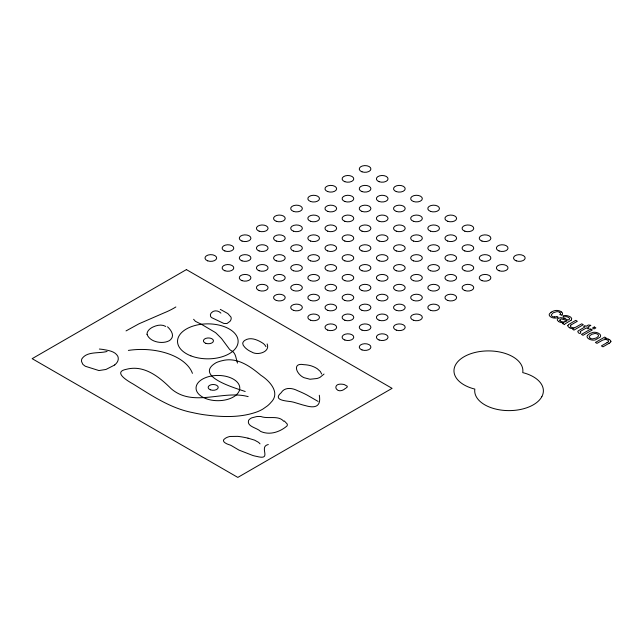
<?xml version="1.0" encoding="UTF-8"?>
<svg xmlns="http://www.w3.org/2000/svg" width="643" height="643" viewBox="0 0 643 643"><rect width="100%" height="100%" fill="white"/><g stroke="black" fill="none" stroke-linecap="round" stroke-linejoin="round"><path stroke-width="0.96" d="M319.298 395.26C321.347 406.689 315.046 408.554 305.176 405.556A42.141 24.33 0 0 1 302.604 404.905L293.771 402.245A28.332 16.356 0 0 0 291.271 401.698C286.288 400.878 272.286 400.34 281.128 392.777C284.745 386.829 292.284 387.898 297.596 390.687A92.053 53.144 0 0 1 307.113 395.099L318.108 401.425M324.04 374.041L320.013 377.369A14.99 8.656 0 0 1 316.951 378.51L309.998 379.249L304.051 377.69A16.517 9.541 0 0 1 300.201 375.102C295.024 370.264 294.277 362.7 303.954 364.685A19.644 11.341 0 0 1 306.558 364.894L307.161 364.975A16.935 9.782 0 0 1 311.927 366.1L313.76 366.831A23.381 13.503 0 0 1 317.433 368.857L320.367 371.525L321.669 374.041M561.829 315.094L559.796 314.588A3.319 1.921 0 0 0 559.828 312.265M571.41 319.997C573.275 317.023 567.311 315.319 565.036 315.496A5.578 3.215 0 0 0 562.898 316.018L564.216 317.015A5.152 2.974 0 0 1 565.237 316.742L565.51 316.702A2.242 1.294 0 0 1 566.612 316.694L568.002 317.176A7.796 4.501 0 0 1 568.557 317.481L569.465 318.245A2.628 1.519 0 0 1 569.674 318.743A1.487 0.86 0 0 1 569.634 318.992L568.38 319.997L567.488 319.748A29.441 16.999 0 0 1 564.996 318.703M580.291 331.499C582.044 334.071 578.137 334.239 577.768 331.346A1.575 0.908 0 0 1 577.88 331.201L578.346 330.824A17.361 10.023 0 0 1 579.472 330.116L584.825 327.022L583.667 326.355L584.897 325.647L586.054 326.314L588.353 324.988L590.869 325.342L587.622 327.223L589.205 328.139L587.975 328.846L586.392 327.93L580.95 331.073A7.25 4.188 0 0 0 580.283 331.499M114.767 364.967L105.966 369.46L98.918 370.553L85.294 366.253L82.883 364.404L81.597 361.647A16.806 9.701 0 0 1 81.822 358.955C86.861 351.022 98.99 353.698 107.068 351.456M570.815 325.101C568.91 327.174 573.387 328.227 574.874 327.528A8.375 4.839 0 0 0 576.699 326.676L581.714 323.815L583.289 324.723L573.982 330.1L572.575 329.28L573.942 328.493L572.35 328.533A4.589 2.652 0 0 1 570.389 328.155L569.891 327.946M345.379 388.412C343.121 390.663 338.58 392.158 336.418 389.015A8.962 5.168 0 0 1 335.895 386.861C336.329 384.369 339.351 384.024 341.417 384.16A9.275 5.353 0 0 1 344.302 384.578L347.284 386.242L347.172 387.126L345.974 388.075M551.107 312.209L549.419 313.921A5.313 3.062 0 0 0 549.235 314.612A5.385 3.111 0 0 0 549.902 316.235L550.617 316.822A7.652 4.421 0 0 0 551.252 317.208A5.377 3.102 0 0 0 557.208 317.811C559.434 317.457 556.862 315.866 555.697 316.79A3.102 1.792 0 0 1 554.459 316.919M609.194 343.233L602.973 346.834L601.398 345.918L607.056 342.655M570.51 320.6L565.398 323.646A3.962 2.291 0 0 0 565.245 323.759A4.991 2.885 0 0 0 564.53 324.635L562.882 323.686M126.036 330.92L139.001 323.783L164.198 312.836A73.342 42.342 0 0 0 175.861 306.968M564.9 321.781L565.109 321.725A7.025 4.059 0 0 0 566.515 321.058L567.11 320.728L566.274 320.495A22.746 13.133 0 0 1 563.943 319.579L561.042 318.92L559.579 320.166A2.484 1.431 0 0 0 560.069 320.817M268.316 444.546C258.084 446.732 272.978 460.669 256.822 456.426A25.061 14.467 0 0 1 253.84 455.766A24.016 13.865 0 0 1 252.643 455.421L238.891 450.06L231.552 445.728A20.56 11.871 0 0 0 229.985 444.972C227.035 444.217 220.051 441.275 225.355 438.301A12.121 7.001 0 0 1 227.26 437.304L228.321 436.91A9.958 5.755 0 0 1 230.041 436.468L237.797 436.364A52.485 30.301 0 0 1 247.989 438.18M248.005 438.148L254.58 440.142L258.349 442.231A14.62 8.439 0 0 1 260.013 443.863M248.158 396.627C222.976 389.738 193.109 407.758 171.118 388.677C159.432 376.991 144.112 364.597 126.478 369.275C112.284 371.935 128.037 381.178 133.021 383.951C151.708 395.525 170.435 408.297 192.426 412.557A100.742 58.167 0 0 0 203.558 414.679C221.401 417.098 240.337 418.071 257.505 411.697A37.857 21.854 0 0 0 262.971 409.02L267.4 405.902A46.384 26.781 0 0 0 271.008 402.357C280.79 392.72 269.489 380.769 260.913 375.303C250.24 366.317 236.946 356.744 222.156 360.707A23.285 13.447 0 0 0 216.112 362.7C193.173 376.131 235.507 388.115 245.192 391.499M563.348 318.036L560.519 317.666L558.14 318.446A3.585 2.074 0 0 0 557.32 319.965A3.633 2.098 0 0 0 557.585 320.536L558.566 321.428M608.817 339.247L607.764 338.861A4.461 2.572 0 0 0 606.052 338.62L604.814 338.676L606.132 337.913L604.717 337.093L595.41 342.462L596.985 343.378L602.724 340.091L605.224 339.464A3.745 2.162 0 0 1 607.683 340.147A2.58 1.495 0 0 1 608.342 341.835M564.988 318.711L564.265 318.389A11.542 6.663 0 0 0 563.348 318.036M220.292 309.355L227.863 313.583L230.909 316.991A10.626 6.133 0 0 1 231.046 319.362L230.749 320.142A13.985 8.078 0 0 1 230.025 321.299L226.963 323.542L223.852 323.437L211.844 317.73L210.647 316.661L210.382 314.74A10.762 6.213 0 0 1 211.467 312.723C213.91 309.846 218.507 310.473 220.887 313.117M165.757 326.467C161.883 324.104 156.972 325.141 153.098 326.966A18.968 10.955 0 0 0 151.467 327.842L151.049 328.107A15.882 9.171 0 0 0 147.006 334.304M284.319 420.932L287.204 424.01A6.727 3.882 0 0 1 286.979 425.979C281.176 430.987 272.696 434.435 264.876 432.779A15.432 8.906 0 0 1 261.452 431.75A14.869 8.584 0 0 1 260.471 431.324C256.983 427.699 246.502 426.663 248.6 420.361A10.843 6.261 0 0 1 250.095 418.834L250.481 418.569A9.677 5.586 0 0 1 251.863 417.813L256.501 416.616A13.117 7.571 0 0 1 260.905 416.535C268.244 419.252 278.395 414.984 283.724 421.269M561.612 312.056L561.154 311.718A7.829 4.525 0 0 0 560.648 311.413A6.462 3.729 0 0 0 558.011 310.529A5.04 2.91 0 0 0 554.796 310.641A9.709 5.61 0 0 0 551.155 312.233M167.534 326.813C170.813 329.787 174.824 335.365 170.853 339.383A13.358 7.716 0 0 1 169.061 340.806C162.237 344.375 149.69 342.044 147.038 334.304M267.126 343.925C270.542 351.97 257.513 355.892 251.638 351.962A22.609 13.053 0 0 1 246.96 349.229L245.73 348.201A36.547 21.098 0 0 1 244.879 347.373L243.239 345.299L242.741 343.41A7.66 4.421 0 0 1 242.982 342.454L243.584 341.497A10.071 5.811 0 0 1 244.879 340.332C250.722 336.586 258.148 340.059 263.276 343.483A17.658 10.2 0 0 1 265.358 345.677L265.945 346.657M237.484 363.086C235.732 358.4 236.19 352.509 230.475 350.17A23.437 13.527 0 0 1 229.447 349.213L221.546 338.548L216.096 333.106A30.157 17.409 0 0 0 214.754 332.15L201.605 324.385A27.585 15.922 0 0 0 200.134 323.654L195.4 321.323L193.615 319.282M608.254 341.819A7.354 4.244 0 0 1 607.032 342.639M609.178 343.225A9.934 5.739 0 0 0 610.223 342.542A4.364 2.516 0 0 0 610.826 341.634M608.696 339.351A4.686 2.709 0 0 1 610.946 341.634M590.218 338.218A3.545 2.042 0 0 1 589.293 336.795L589.221 336.611A3.545 2.042 0 0 1 589.318 336.249L591.56 334.368L594.775 333.516A3.601 2.082 0 0 1 597.122 333.982A4.26 2.459 0 0 1 597.556 334.231A3.585 2.074 0 0 1 598.488 335.662L598.472 335.783A3.697 2.138 0 0 1 598.32 336.265L596.857 337.623A11.06 6.39 0 0 1 596.19 337.993L592.725 338.877A3.545 2.042 0 0 1 590.587 338.419A4.204 2.427 0 0 1 590.145 338.17M570.815 325.093A14.363 8.287 0 0 1 571.603 324.594L577.326 321.275L575.742 320.367L569.738 323.839A11.156 6.438 0 0 0 568.589 324.594M567.898 325.559A4.356 2.516 0 0 1 568.613 324.611M570.003 327.842A4.605 2.66 0 0 1 567.825 325.559M564.723 321.902A4.204 2.427 0 0 1 560.174 320.777M562.866 323.686A4.806 2.773 0 0 1 563.726 322.842A7.724 4.461 0 0 1 558.462 321.492M571.418 320.005A10.36 5.98 0 0 1 570.502 320.592M554.459 316.943A3.344 1.929 0 0 1 552.096 316.163A3.319 1.921 0 0 1 551.292 314.885L552.884 313.053A12.715 7.338 0 0 1 553.551 312.651L556.774 311.654A3.472 2.001 0 0 1 559.105 312.04L559.257 312.12A4.276 2.468 0 0 1 559.659 312.337M561.669 312.032A4.935 2.845 0 0 1 561.878 315.11M128.375 350.411A52.083 30.068 0 0 1 192.434 373.358M99.36 349.053A39.898 23.035 0 0 1 102.695 349.414C107.984 350.419 114.976 351.03 117.83 356.31A18.165 10.489 0 0 1 114.671 364.927M587.453 335.405L587.348 335.574A5.385 3.111 0 0 0 587.091 336.458A5.618 3.239 0 0 0 587.806 338.122L588.538 338.716A7.989 4.614 0 0 0 589.149 339.094A6.028 3.48 0 0 0 595.008 340.01A5.064 2.926 0 0 0 595.378 339.874L600.152 337.149A5.683 3.279 0 0 0 600.602 335.927A5.739 3.311 0 0 0 599.734 334.111L598.279 333.154A6.117 3.528 0 0 0 594.767 332.286A5.208 3.006 0 0 0 593.095 332.383L589.816 333.5L587.453 335.405M186.406 269.602L32.15 358.665L237.822 477.411L392.085 388.348L186.406 269.602M590.756 329.031L581.449 334.408L583.024 335.316L592.332 329.947L590.756 329.031M594.293 326.99L592.484 328.034L594.06 328.951L595.876 327.898L594.293 326.99M541.824 396.691A34.336 19.829 0 0 0 522.743 372.61A34.457 19.893 0 0 0 495.134 351.287A34.457 19.893 0 0 0 455.517 364.911A34.457 19.893 0 0 0 474.831 389.087A34.336 19.829 0 0 0 502.416 410.242A34.336 19.829 0 0 0 541.824 396.691M205.752 398.556A21.862 12.619 0 0 0 239.735 388.919A21.862 12.619 0 0 0 208.284 376.742A21.862 12.619 0 0 0 205.752 398.556M210.357 389.795A5.031 2.902 0 0 0 218.202 387.6A5.031 2.902 0 0 0 210.984 384.779A5.031 2.902 0 0 0 210.357 389.795M190.85 355.836A30.301 17.49 0 0 0 238.055 342.598A30.301 17.49 0 0 0 194.596 325.615A30.301 17.49 0 0 0 190.85 355.836M205.921 343.354A5.031 2.902 0 0 0 213.468 340.838A5.031 2.902 0 0 0 205.921 338.331A5.031 2.902 0 0 0 205.921 343.354M207.729 260.857A5.827 3.36 0 0 0 216.651 258.132A5.827 3.36 0 0 0 208.099 255.038A5.827 3.36 0 0 0 207.729 260.857M224.873 270.751A5.827 3.36 0 0 0 233.787 268.027A5.827 3.36 0 0 0 225.235 264.932A5.827 3.36 0 0 0 224.873 270.751M242.009 280.653A5.827 3.36 0 0 0 250.923 277.921A5.827 3.36 0 0 0 242.379 274.826A5.827 3.36 0 0 0 242.009 280.653M259.153 290.548A5.827 3.36 0 0 0 268.067 287.815A5.827 3.36 0 0 0 259.515 284.728A5.827 3.36 0 0 0 259.153 290.548M276.289 300.442A5.827 3.36 0 0 0 285.203 297.717A5.827 3.36 0 0 0 276.659 294.623A5.827 3.36 0 0 0 276.289 300.442M293.433 310.336A5.827 3.36 0 0 0 302.347 307.611A5.827 3.36 0 0 0 293.795 304.517A5.827 3.36 0 0 0 293.433 310.336M310.569 320.23A5.827 3.36 0 0 0 319.483 317.505A5.827 3.36 0 0 0 310.939 314.411A5.827 3.36 0 0 0 310.569 320.23M327.713 330.124A5.827 3.36 0 0 0 336.627 327.4A5.827 3.36 0 0 0 328.075 324.305A5.827 3.36 0 0 0 327.713 330.124M344.849 340.026A5.827 3.36 0 0 0 353.763 337.294A5.827 3.36 0 0 0 345.219 334.199A5.827 3.36 0 0 0 344.849 340.026M361.993 349.921A5.827 3.36 0 0 0 370.907 347.188A5.827 3.36 0 0 0 362.355 344.101A5.827 3.36 0 0 0 361.993 349.921M224.873 250.963A5.827 3.36 0 0 0 233.787 248.238A5.827 3.36 0 0 0 225.235 245.144A5.827 3.36 0 0 0 224.873 250.963M242.009 260.857A5.827 3.36 0 0 0 250.923 258.132A5.827 3.36 0 0 0 242.379 255.038A5.827 3.36 0 0 0 242.009 260.857M259.153 270.751A5.827 3.36 0 0 0 268.067 268.027A5.827 3.36 0 0 0 259.515 264.932A5.827 3.36 0 0 0 259.153 270.751M276.289 280.653A5.827 3.36 0 0 0 285.203 277.921A5.827 3.36 0 0 0 276.659 274.826A5.827 3.36 0 0 0 276.289 280.653M293.433 290.548A5.827 3.36 0 0 0 302.347 287.815A5.827 3.36 0 0 0 293.795 284.728A5.827 3.36 0 0 0 293.433 290.548M310.569 300.442A5.827 3.36 0 0 0 319.483 297.717A5.827 3.36 0 0 0 310.939 294.623A5.827 3.36 0 0 0 310.569 300.442M327.713 310.336A5.827 3.36 0 0 0 336.627 307.611A5.827 3.36 0 0 0 328.075 304.517A5.827 3.36 0 0 0 327.713 310.336M344.849 320.23A5.827 3.36 0 0 0 353.763 317.505A5.827 3.36 0 0 0 345.219 314.411A5.827 3.36 0 0 0 344.849 320.23M361.993 330.124A5.827 3.36 0 0 0 370.907 327.4A5.827 3.36 0 0 0 362.355 324.305A5.827 3.36 0 0 0 361.993 330.124M379.129 340.026A5.827 3.36 0 0 0 388.042 337.294A5.827 3.36 0 0 0 379.491 334.199A5.827 3.36 0 0 0 379.129 340.026M242.009 241.069A5.827 3.36 0 0 0 250.923 238.344A5.827 3.36 0 0 0 242.379 235.25A5.827 3.36 0 0 0 242.009 241.069M259.153 250.963A5.827 3.36 0 0 0 268.067 248.238A5.827 3.36 0 0 0 259.515 245.144A5.827 3.36 0 0 0 259.153 250.963M276.289 260.857A5.827 3.36 0 0 0 285.203 258.132A5.827 3.36 0 0 0 276.659 255.038A5.827 3.36 0 0 0 276.289 260.857M293.433 270.751A5.827 3.36 0 0 0 302.347 268.027A5.827 3.36 0 0 0 293.795 264.932A5.827 3.36 0 0 0 293.433 270.751M310.569 280.653A5.827 3.36 0 0 0 319.483 277.921A5.827 3.36 0 0 0 310.939 274.826A5.827 3.36 0 0 0 310.569 280.653M327.713 290.548A5.827 3.36 0 0 0 336.627 287.815A5.827 3.36 0 0 0 328.075 284.728A5.827 3.36 0 0 0 327.713 290.548M344.849 300.442A5.827 3.36 0 0 0 353.763 297.717A5.827 3.36 0 0 0 345.219 294.623A5.827 3.36 0 0 0 344.849 300.442M361.993 310.336A5.827 3.36 0 0 0 370.907 307.611A5.827 3.36 0 0 0 362.355 304.517A5.827 3.36 0 0 0 361.993 310.336M379.129 320.23A5.827 3.36 0 0 0 388.042 317.505A5.827 3.36 0 0 0 379.491 314.411A5.827 3.36 0 0 0 379.129 320.23M396.273 330.124A5.827 3.36 0 0 0 405.186 327.4A5.827 3.36 0 0 0 396.635 324.305A5.827 3.36 0 0 0 396.273 330.124M259.153 231.175A5.827 3.36 0 0 0 268.067 228.442A5.827 3.36 0 0 0 259.515 225.355A5.827 3.36 0 0 0 259.153 231.175M276.289 241.069A5.827 3.36 0 0 0 285.203 238.344A5.827 3.36 0 0 0 276.659 235.25A5.827 3.36 0 0 0 276.289 241.069M293.433 250.963A5.827 3.36 0 0 0 302.347 248.238A5.827 3.36 0 0 0 293.795 245.144A5.827 3.36 0 0 0 293.433 250.963M310.569 260.857A5.827 3.36 0 0 0 319.483 258.132A5.827 3.36 0 0 0 310.939 255.038A5.827 3.36 0 0 0 310.569 260.857M327.713 270.751A5.827 3.36 0 0 0 336.627 268.027A5.827 3.36 0 0 0 328.075 264.932A5.827 3.36 0 0 0 327.713 270.751M344.849 280.653A5.827 3.36 0 0 0 353.763 277.921A5.827 3.36 0 0 0 345.219 274.826A5.827 3.36 0 0 0 344.849 280.653M361.993 290.548A5.827 3.36 0 0 0 370.907 287.815A5.827 3.36 0 0 0 362.355 284.728A5.827 3.36 0 0 0 361.993 290.548M379.129 300.442A5.827 3.36 0 0 0 388.042 297.717A5.827 3.36 0 0 0 379.491 294.623A5.827 3.36 0 0 0 379.129 300.442M396.273 310.336A5.827 3.36 0 0 0 405.186 307.611A5.827 3.36 0 0 0 396.635 304.517A5.827 3.36 0 0 0 396.273 310.336M413.409 320.23A5.827 3.36 0 0 0 422.322 317.505A5.827 3.36 0 0 0 413.77 314.411A5.827 3.36 0 0 0 413.409 320.23M276.289 221.28A5.827 3.36 0 0 0 285.203 218.548A5.827 3.36 0 0 0 276.659 215.453A5.827 3.36 0 0 0 276.289 221.28M293.433 231.175A5.827 3.36 0 0 0 302.347 228.442A5.827 3.36 0 0 0 293.795 225.355A5.827 3.36 0 0 0 293.433 231.175M310.569 241.069A5.827 3.36 0 0 0 319.483 238.344A5.827 3.36 0 0 0 310.939 235.25A5.827 3.36 0 0 0 310.569 241.069M327.713 250.963A5.827 3.36 0 0 0 336.627 248.238A5.827 3.36 0 0 0 328.075 245.144A5.827 3.36 0 0 0 327.713 250.963M344.849 260.857A5.827 3.36 0 0 0 353.763 258.132A5.827 3.36 0 0 0 345.219 255.038A5.827 3.36 0 0 0 344.849 260.857M361.993 270.751A5.827 3.36 0 0 0 370.907 268.027A5.827 3.36 0 0 0 362.355 264.932A5.827 3.36 0 0 0 361.993 270.751M379.129 280.653A5.827 3.36 0 0 0 388.042 277.921A5.827 3.36 0 0 0 379.491 274.826A5.827 3.36 0 0 0 379.129 280.653M396.273 290.548A5.827 3.36 0 0 0 405.186 287.815A5.827 3.36 0 0 0 396.635 284.728A5.827 3.36 0 0 0 396.273 290.548M413.409 300.442A5.827 3.36 0 0 0 422.322 297.717A5.827 3.36 0 0 0 413.77 294.623A5.827 3.36 0 0 0 413.409 300.442M430.545 310.336A5.827 3.36 0 0 0 439.458 307.611A5.827 3.36 0 0 0 430.914 304.517A5.827 3.36 0 0 0 430.545 310.336M293.433 211.386A5.827 3.36 0 0 0 302.347 208.654A5.827 3.36 0 0 0 293.795 205.559A5.827 3.36 0 0 0 293.433 211.386M310.569 221.28A5.827 3.36 0 0 0 319.483 218.548A5.827 3.36 0 0 0 310.939 215.453A5.827 3.36 0 0 0 310.569 221.28M327.713 231.175A5.827 3.36 0 0 0 336.627 228.442A5.827 3.36 0 0 0 328.075 225.355A5.827 3.36 0 0 0 327.713 231.175M344.849 241.069A5.827 3.36 0 0 0 353.763 238.344A5.827 3.36 0 0 0 345.219 235.25A5.827 3.36 0 0 0 344.849 241.069M361.993 250.963A5.827 3.36 0 0 0 370.907 248.238A5.827 3.36 0 0 0 362.355 245.144A5.827 3.36 0 0 0 361.993 250.963M379.129 260.857A5.827 3.36 0 0 0 388.042 258.132A5.827 3.36 0 0 0 379.491 255.038A5.827 3.36 0 0 0 379.129 260.857M396.273 270.751A5.827 3.36 0 0 0 405.186 268.027A5.827 3.36 0 0 0 396.635 264.932A5.827 3.36 0 0 0 396.273 270.751M413.409 280.653A5.827 3.36 0 0 0 422.322 277.921A5.827 3.36 0 0 0 413.77 274.826A5.827 3.36 0 0 0 413.409 280.653M430.545 290.548A5.827 3.36 0 0 0 439.458 287.815A5.827 3.36 0 0 0 430.914 284.728A5.827 3.36 0 0 0 430.545 290.548M447.689 300.442A5.827 3.36 0 0 0 456.602 297.717A5.827 3.36 0 0 0 448.05 294.623A5.827 3.36 0 0 0 447.689 300.442M310.569 201.484A5.827 3.36 0 0 0 319.483 198.759A5.827 3.36 0 0 0 310.939 195.665A5.827 3.36 0 0 0 310.569 201.484M327.713 211.386A5.827 3.36 0 0 0 336.627 208.654A5.827 3.36 0 0 0 328.075 205.559A5.827 3.36 0 0 0 327.713 211.386M344.849 221.28A5.827 3.36 0 0 0 353.763 218.548A5.827 3.36 0 0 0 345.219 215.453A5.827 3.36 0 0 0 344.849 221.28M361.993 231.175A5.827 3.36 0 0 0 370.907 228.442A5.827 3.36 0 0 0 362.355 225.355A5.827 3.36 0 0 0 361.993 231.175M379.129 241.069A5.827 3.36 0 0 0 388.042 238.344A5.827 3.36 0 0 0 379.491 235.25A5.827 3.36 0 0 0 379.129 241.069M396.273 250.963A5.827 3.36 0 0 0 405.186 248.238A5.827 3.36 0 0 0 396.635 245.144A5.827 3.36 0 0 0 396.273 250.963M413.409 260.857A5.827 3.36 0 0 0 422.322 258.132A5.827 3.36 0 0 0 413.77 255.038A5.827 3.36 0 0 0 413.409 260.857M430.545 270.751A5.827 3.36 0 0 0 439.458 268.027A5.827 3.36 0 0 0 430.914 264.932A5.827 3.36 0 0 0 430.545 270.751M447.689 280.653A5.827 3.36 0 0 0 456.602 277.921A5.827 3.36 0 0 0 448.05 274.826A5.827 3.36 0 0 0 447.689 280.653M464.825 290.548A5.827 3.36 0 0 0 473.738 287.815A5.827 3.36 0 0 0 465.194 284.728A5.827 3.36 0 0 0 464.825 290.548M327.713 191.59A5.827 3.36 0 0 0 336.627 188.865A5.827 3.36 0 0 0 328.075 185.771A5.827 3.36 0 0 0 327.713 191.59M344.849 201.484A5.827 3.36 0 0 0 353.763 198.759A5.827 3.36 0 0 0 345.219 195.665A5.827 3.36 0 0 0 344.849 201.484M361.993 211.386A5.827 3.36 0 0 0 370.907 208.654A5.827 3.36 0 0 0 362.355 205.559A5.827 3.36 0 0 0 361.993 211.386M379.129 221.28A5.827 3.36 0 0 0 388.042 218.548A5.827 3.36 0 0 0 379.491 215.453A5.827 3.36 0 0 0 379.129 221.28M396.273 231.175A5.827 3.36 0 0 0 405.186 228.442A5.827 3.36 0 0 0 396.635 225.355A5.827 3.36 0 0 0 396.273 231.175M413.409 241.069A5.827 3.36 0 0 0 422.322 238.344A5.827 3.36 0 0 0 413.77 235.25A5.827 3.36 0 0 0 413.409 241.069M430.545 250.963A5.827 3.36 0 0 0 439.458 248.238A5.827 3.36 0 0 0 430.914 245.144A5.827 3.36 0 0 0 430.545 250.963M447.689 260.857A5.827 3.36 0 0 0 456.602 258.132A5.827 3.36 0 0 0 448.05 255.038A5.827 3.36 0 0 0 447.689 260.857M464.825 270.751A5.827 3.36 0 0 0 473.738 268.027A5.827 3.36 0 0 0 465.194 264.932A5.827 3.36 0 0 0 464.825 270.751M481.969 280.653A5.827 3.36 0 0 0 490.882 277.921A5.827 3.36 0 0 0 482.33 274.826A5.827 3.36 0 0 0 481.969 280.653M344.849 181.696A5.827 3.36 0 0 0 353.763 178.971A5.827 3.36 0 0 0 345.219 175.877A5.827 3.36 0 0 0 344.849 181.696M361.993 191.59A5.827 3.36 0 0 0 370.907 188.865A5.827 3.36 0 0 0 362.355 185.771A5.827 3.36 0 0 0 361.993 191.59M379.129 201.484A5.827 3.36 0 0 0 388.042 198.759A5.827 3.36 0 0 0 379.491 195.665A5.827 3.36 0 0 0 379.129 201.484M396.273 211.386A5.827 3.36 0 0 0 405.186 208.654A5.827 3.36 0 0 0 396.635 205.559A5.827 3.36 0 0 0 396.273 211.386M413.409 221.28A5.827 3.36 0 0 0 422.322 218.548A5.827 3.36 0 0 0 413.77 215.453A5.827 3.36 0 0 0 413.409 221.28M430.545 231.175A5.827 3.36 0 0 0 439.458 228.442A5.827 3.36 0 0 0 430.914 225.355A5.827 3.36 0 0 0 430.545 231.175M447.689 241.069A5.827 3.36 0 0 0 456.602 238.344A5.827 3.36 0 0 0 448.05 235.25A5.827 3.36 0 0 0 447.689 241.069M464.825 250.963A5.827 3.36 0 0 0 473.738 248.238A5.827 3.36 0 0 0 465.194 245.144A5.827 3.36 0 0 0 464.825 250.963M481.969 260.857A5.827 3.36 0 0 0 490.882 258.132A5.827 3.36 0 0 0 482.33 255.038A5.827 3.36 0 0 0 481.969 260.857M499.105 270.751A5.827 3.36 0 0 0 508.018 268.027A5.827 3.36 0 0 0 499.474 264.932A5.827 3.36 0 0 0 499.105 270.751M361.993 171.802A5.827 3.36 0 0 0 370.907 169.069A5.827 3.36 0 0 0 362.355 165.982A5.827 3.36 0 0 0 361.993 171.802M379.129 181.696A5.827 3.36 0 0 0 388.042 178.971A5.827 3.36 0 0 0 379.491 175.877A5.827 3.36 0 0 0 379.129 181.696M396.273 191.59A5.827 3.36 0 0 0 405.186 188.865A5.827 3.36 0 0 0 396.635 185.771A5.827 3.36 0 0 0 396.273 191.59M413.409 201.484A5.827 3.36 0 0 0 422.322 198.759A5.827 3.36 0 0 0 413.77 195.665A5.827 3.36 0 0 0 413.409 201.484M430.545 211.386A5.827 3.36 0 0 0 439.458 208.654A5.827 3.36 0 0 0 430.914 205.559A5.827 3.36 0 0 0 430.545 211.386M447.689 221.28A5.827 3.36 0 0 0 456.602 218.548A5.827 3.36 0 0 0 448.05 215.453A5.827 3.36 0 0 0 447.689 221.28M464.825 231.175A5.827 3.36 0 0 0 473.738 228.442A5.827 3.36 0 0 0 465.194 225.355A5.827 3.36 0 0 0 464.825 231.175M481.969 241.069A5.827 3.36 0 0 0 490.882 238.344A5.827 3.36 0 0 0 482.33 235.25A5.827 3.36 0 0 0 481.969 241.069M499.105 250.963A5.827 3.36 0 0 0 508.018 248.238A5.827 3.36 0 0 0 499.474 245.144A5.827 3.36 0 0 0 499.105 250.963M516.249 260.857A5.827 3.36 0 0 0 525.162 258.132A5.827 3.36 0 0 0 516.61 255.038A5.827 3.36 0 0 0 516.249 260.857"/></g></svg>
